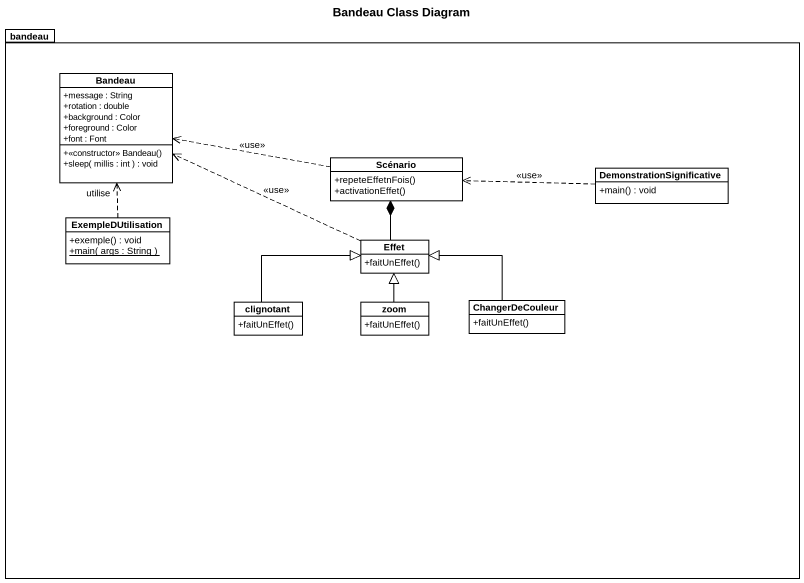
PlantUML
@startuml
title Bandeau Class Diagram
hide circle
hide empty members
skinparam classAttributeIconSize 0
package bandeau {
  class Bandeau {
    +message : String
    +rotation : double
    +background : Color
    +foreground : Color
    +font : Font
    +<<constructor>> Bandeau()
    +sleep( millis : int ) : void
  }
  class Scénario {
    +repeteEffetnFois()
    +activationEffet()
  }
  class DemonstrationSignificative {
    +main() : void
  }
  class ExempleDUtilisation {
    +exemple() : void
    {static} +main( args : String )
  }
  class Effet {
    +faitUnEffet()
  }
  class clignotant {
    +faitUnEffet()
  }
  class zoom {
    +faitUnEffet()
  }
  class ChangerDeCouleur {
    +faitUnEffet()
  }
}
Scénario .left.> Bandeau : <<use>>
Scénario *-- Effet
DemonstrationSignificative .left.> Scénario : <<use>>
ExempleDUtilisation .up.> Bandeau : utilise
Effet .left.> Bandeau : <<use>>
clignotant -right-|> Effet
zoom -up-|> Effet
ChangerDeCouleur -left-|> Effet
@enduml
